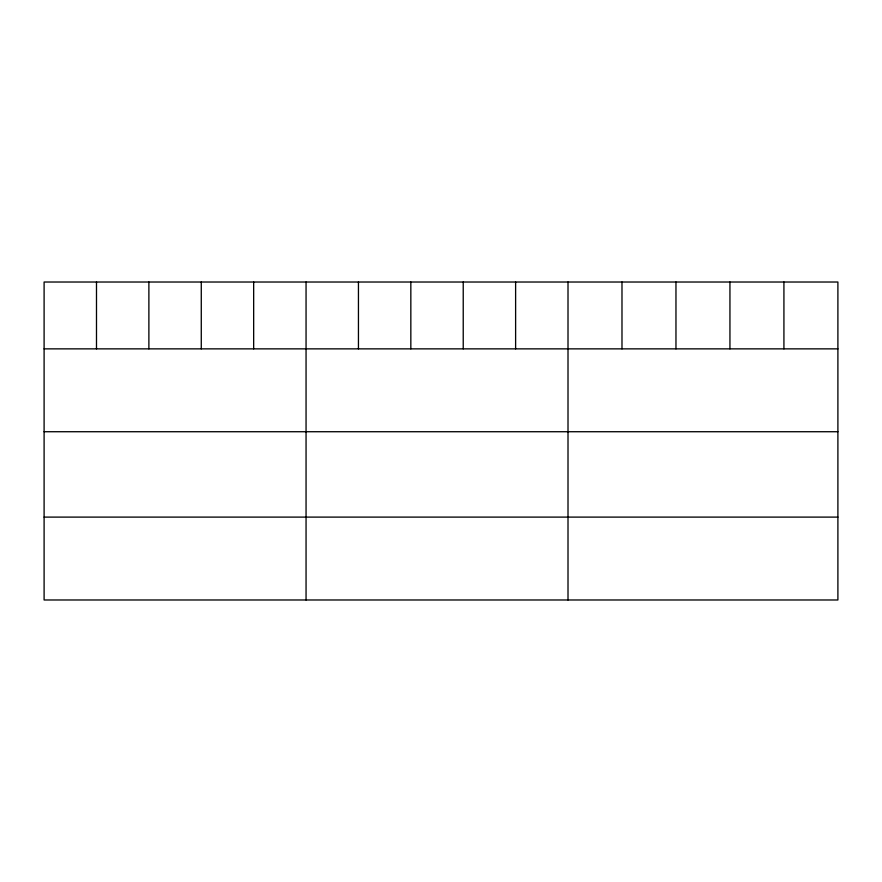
<?xml version="1.0" encoding="UTF-8"?>
<svg xmlns="http://www.w3.org/2000/svg" width="882" height="882" viewBox="0 0 882 882"><rect width="100%" height="100%" fill="white"/><g stroke="black" fill="none" stroke-linecap="round" stroke-linejoin="round"><path stroke-width="1.32" d="M837.9 348.864L837.9 599.981L44.1 599.981L44.1 282.019L837.9 282.019L837.9 348.864L44.1 348.864M44.1 431.728L837.9 431.728M44.1 517.106L837.9 517.106M783.922 282.019L783.922 348.864M729.943 282.019L729.943 348.864M675.965 282.019L675.965 348.864M621.986 282.019L621.986 348.864M568.008 282.019L568.008 599.981M515.617 282.019L515.617 348.864M463.226 282.019L463.226 348.864M410.836 282.019L410.836 348.864M358.445 282.019L358.445 348.864M306.054 282.019L306.054 599.981M253.663 282.019L253.663 348.864M201.272 282.019L201.272 348.864M148.882 282.019L148.882 348.864M96.491 282.019L96.491 348.864"/></g></svg>
